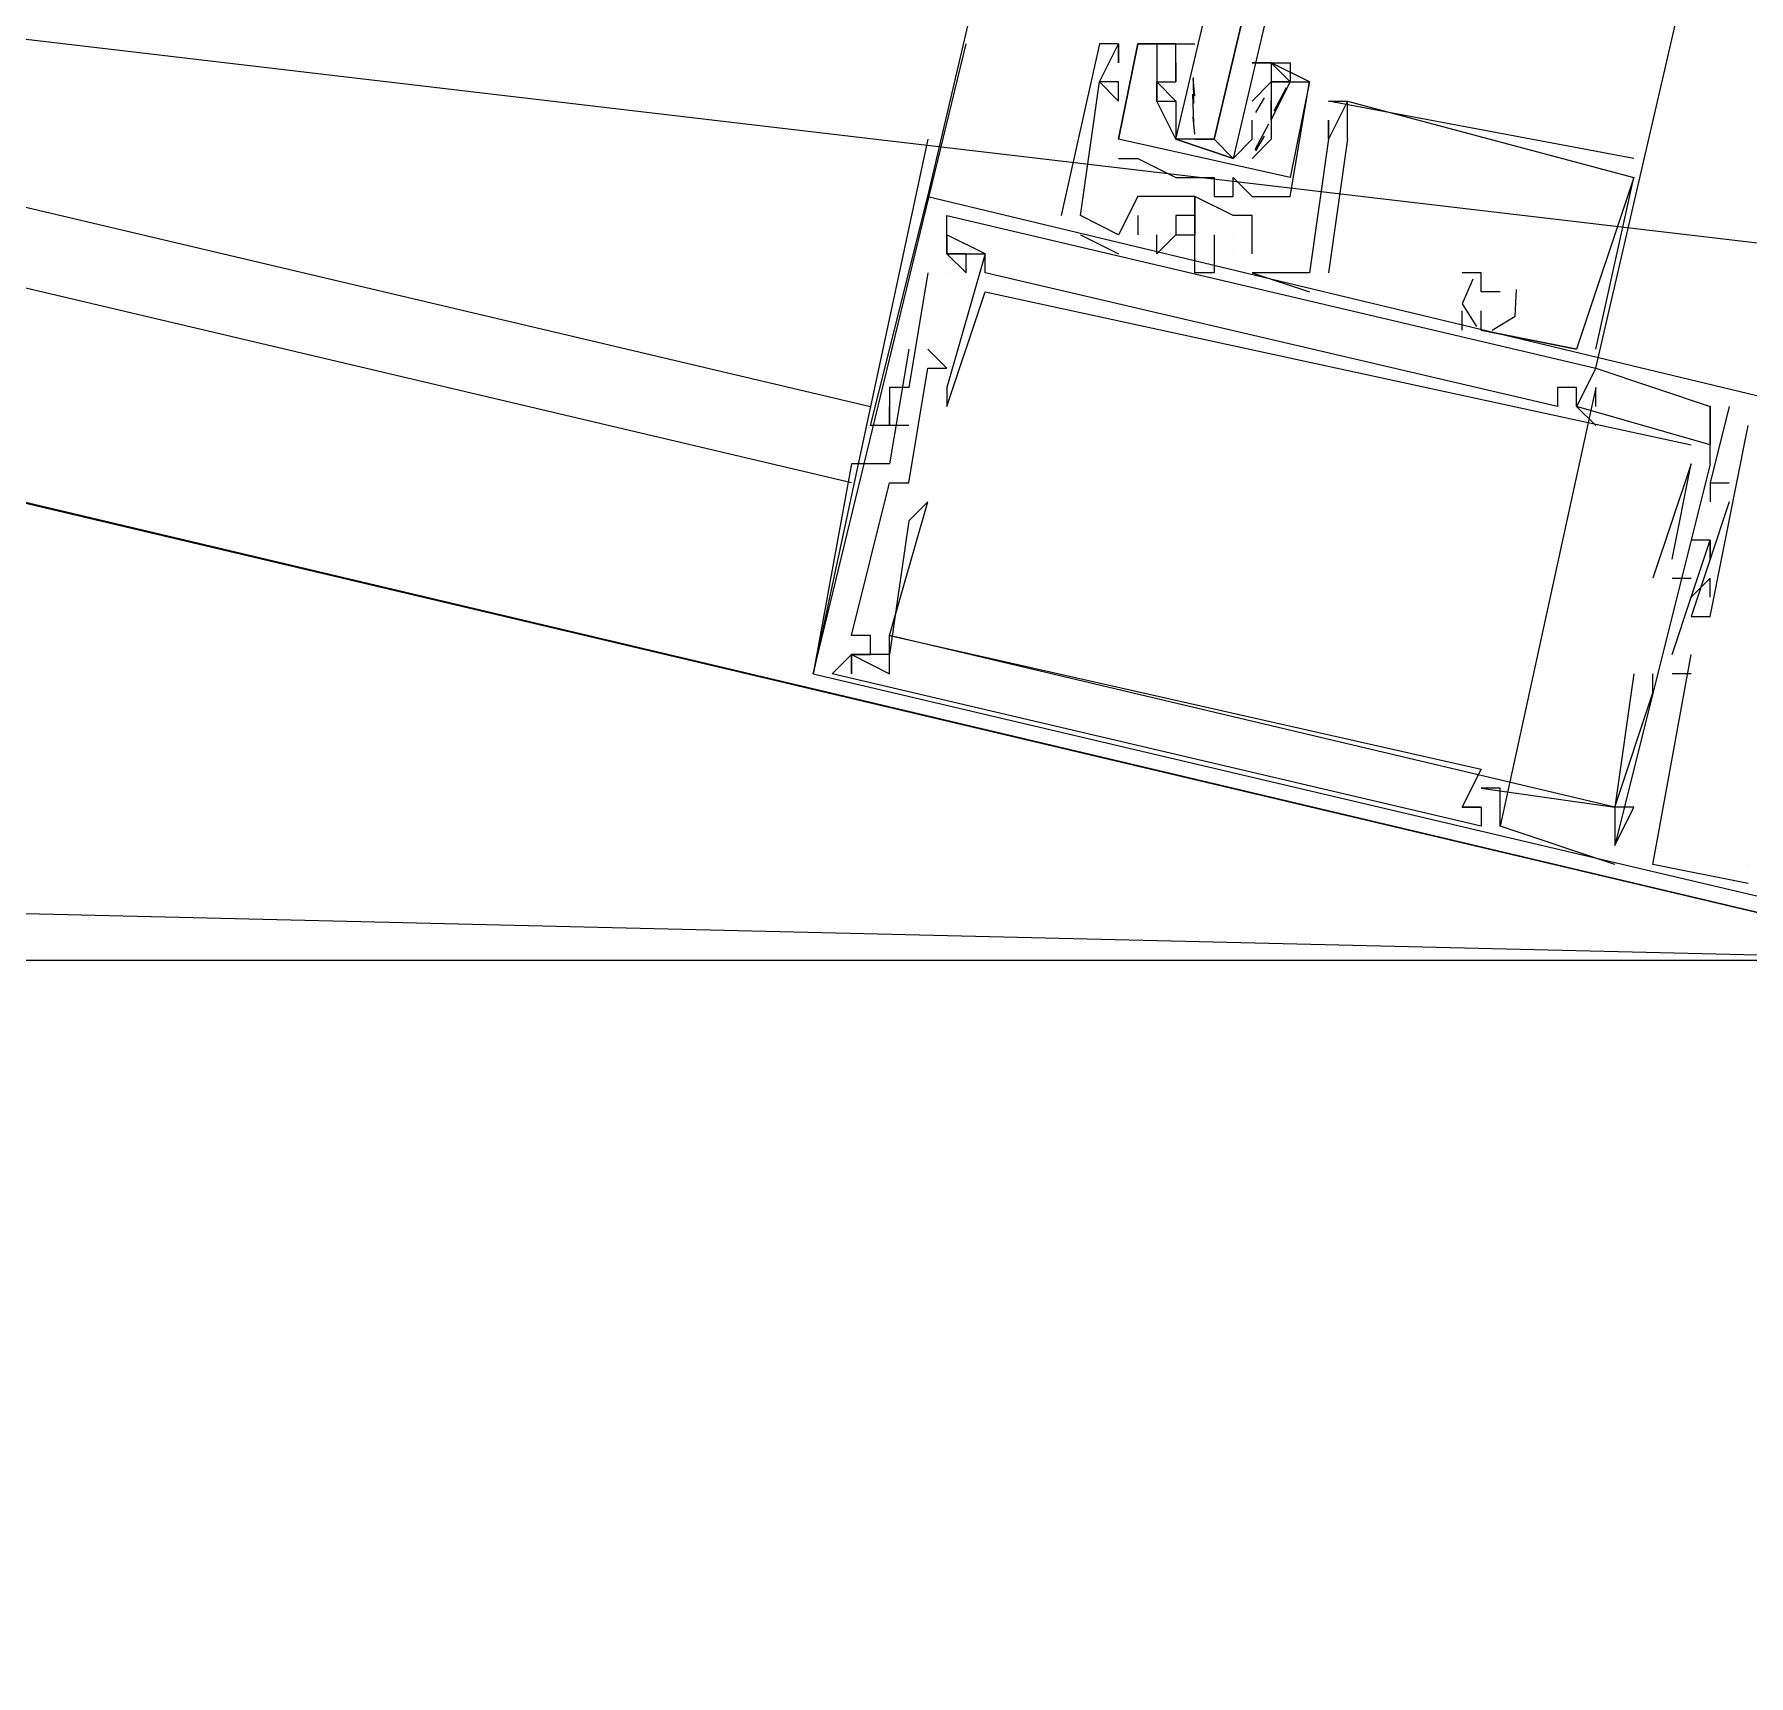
# Model space of a CAD drawing. Header units: feet. Extents: x -84 to 198, y -22 to 181.
# Drawn here: x 118.496 to 119.694, y 40.384 to 41.531 of the extents above; entities that cross this region are included whole.
import ezdxf

# ---------------------------------------------------------------- set-up
doc = ezdxf.new("R2010")
doc.units = ezdxf.units.FT
for name, color, linetype in [('A-AREA-UNIDAD', 30, 'CONTINUOUS'), ('A-LINEA', 7, 'CONTINUOUS'), ('A-MURO-CONCRETO', 8, 'CONTINUOUS')]:
    doc.layers.add(name, color=color, linetype=linetype)

msp = doc.modelspace()

# ---------------------------------------------------------------- linework, layer by layer
at = {"layer": 'A-AREA-UNIDAD'}
msp.add_lwpolyline([(106.912, 44.2844), (118.48, 41.5289), (119.84, 41.3689), (119.84, 40.3556), (119.36, 38.2044), (127.008, 36.4089), (127.008, 35.4489), (125.68, 33.44)], dxfattribs=at)
at = {"layer": 'A-LINEA'}
for p, q in [((119.12, 41.4178), (120.8533, 48.7911)), ((106.2933, 44.2844), (119.08, 41.2711)), ((119.0667, 41.2178), (106.2267, 44.2444)), ((119.04, 41.0844), (119.1467, 41.5244)), ((119.24, 41.5244), (119.24, 41.5244)), ((119.24, 41.5244), (119.24, 41.5244)), ((119.24, 41.5244), (119.24, 41.5244)), ((119.2533, 41.5244), (119.2533, 41.5244)), ((119.2533, 41.5244), (119.2533, 41.5244)), ((119.2533, 41.5244), (119.2533, 41.5244)), ((119.2533, 41.5244), (119.2533, 41.5244)), ((119.2533, 41.5244), (119.2533, 41.5244)), ((119.2533, 41.5244), (119.2533, 41.5244)), ((119.2667, 41.5244), (119.2667, 41.5244)), ((119.2667, 41.5244), (119.2667, 41.5244)), ((119.2667, 41.5244), (119.2667, 41.5244)), ((119.2667, 41.5244), (119.2667, 41.5244)), ((119.28, 41.5244), (119.28, 41.5244)), ((119.28, 41.5244), (119.28, 41.5244)), ((119.2933, 41.5244), (119.2933, 41.5244)), ((119.2933, 41.5244), (119.2933, 41.5244)), ((119.2533, 41.5111), (119.2533, 41.5111)), ((119.2533, 41.5111), (119.2533, 41.5111)), ((119.2533, 41.5111), (119.2533, 41.5111)), ((119.2933, 41.5111), (119.2933, 41.5111)), ((119.2933, 41.5111), (119.2933, 41.4978)), ((119.2933, 41.5111), (119.2933, 41.5111)), ((119.3067, 41.5111), (119.3067, 41.5111)), ((119.36, 41.5111), (119.36, 41.5111)), ((119.36, 41.5111), (119.36, 41.5111)), ((119.24, 41.4978), (119.24, 41.4978)), ((119.24, 41.4978), (119.24, 41.4978)), ((119.24, 41.4978), (119.24, 41.4978)), ((119.24, 41.4978), (119.24, 41.4978)), ((119.24, 41.4978), (119.24, 41.4978)), ((119.24, 41.4978), (119.24, 41.4978)), ((119.2533, 41.4978), (119.2533, 41.4978)), ((119.2533, 41.4978), (119.2533, 41.4978)), ((119.2533, 41.4978), (119.2533, 41.4978)), ((119.28, 41.4978), (119.28, 41.4978)), ((119.28, 41.4978), (119.28, 41.4978)), ((119.2933, 41.4978), (119.2933, 41.4978)), ((119.2933, 41.4978), (119.2933, 41.4978)), ((119.3065, 41.488), (119.3055, 41.4999)), ((119.3059, 41.4827), (119.3056, 41.501)), ((119.3067, 41.4978), (119.3067, 41.4978)), ((119.3467, 41.4844), (119.36, 41.4978)), ((119.36, 41.4978), (119.36, 41.4978)), ((119.36, 41.4978), (119.36, 41.4978)), ((119.36, 41.4978), (119.36, 41.4978)), ((119.3733, 41.4978), (119.3733, 41.4978)), ((119.3733, 41.4978), (119.3733, 41.4978)), ((119.3867, 41.4978), (119.3867, 41.4978)), ((119.3867, 41.4978), (119.3867, 41.4978)), ((119.3867, 41.4978), (119.3867, 41.4978)), ((119.3867, 41.4978), (119.3867, 41.4978)), ((119.2533, 41.4844), (119.2533, 41.4844)), ((119.2533, 41.4844), (119.2533, 41.4844)), ((119.2533, 41.4844), (119.2533, 41.4844)), ((119.28, 41.4844), (119.28, 41.4844)), ((119.28, 41.4844), (119.28, 41.4844)), ((119.3058, 41.4689), (119.3052, 41.4893)), ((119.3467, 41.4844), (119.3467, 41.4844)), ((119.3551, 41.4867), (119.3489, 41.4765)), ((119.36, 41.4844), (119.36, 41.4844)), ((119.36, 41.4844), (119.36, 41.4844)), ((119.36, 41.4844), (119.36, 41.4844)), ((119.36, 41.4844), (119.36, 41.4844)), ((119.3703, 41.4937), (119.3618, 41.4774)), ((119.4, 41.4844), (119.4, 41.4844)), ((119.4, 41.4844), (119.4, 41.4844)), ((119.4, 41.4844), (119.4, 41.4844)), ((119.4133, 41.4844), (119.4133, 41.4844)), ((119.4133, 41.4844), (119.4133, 41.4844)), ((119.4133, 41.4844), (119.4133, 41.4844)), ((119.4133, 41.4844), (119.4133, 41.4844)), ((119.4133, 41.4844), (119.4133, 41.4844)), ((119.4133, 41.4844), (119.4133, 41.4844)), ((119.3065, 41.4613), (119.3055, 41.4732)), ((119.2933, 41.4711), (119.2933, 41.4711)), ((119.358, 41.4683), (119.3484, 41.4503)), ((119.3551, 41.46), (119.3489, 41.4498)), ((119.36, 41.4711), (119.36, 41.4711)), ((119.36, 41.4711), (119.36, 41.4711)), ((119.36, 41.4711), (119.36, 41.4711)), ((119.36, 41.4711), (119.36, 41.4711)), ((119.36, 41.4711), (119.36, 41.4711)), ((119.36, 41.4711), (119.36, 41.4711)), ((119.4, 41.4711), (119.4, 41.4711)), ((119.4, 41.4711), (119.4, 41.4711)), ((119.4, 41.4711), (119.4, 41.4711)), ((119.12, 41.4578), (119.04, 41.0844)), ((119.2533, 41.4578), (119.2533, 41.4578)), ((119.2533, 41.4578), (119.2533, 41.4578)), ((119.2533, 41.4578), (119.2533, 41.4578)), ((119.2533, 41.4578), (119.2533, 41.4578)), ((119.3067, 41.4578), (119.32, 41.4578)), ((119.3467, 41.4578), (119.3467, 41.4578)), ((119.36, 41.4578), (119.36, 41.4578)), ((119.36, 41.4578), (119.36, 41.4578)), ((119.36, 41.4578), (119.36, 41.4578)), ((119.36, 41.4578), (119.36, 41.4578)), ((119.4133, 41.4578), (119.4, 41.3644)), ((119.4, 41.4578), (119.4, 41.4578)), ((119.4, 41.4578), (119.4, 41.4578)), ((119.4, 41.4578), (119.4, 41.4578)), ((119.4133, 41.4578), (119.4, 41.3644)), ((119.4, 41.4578), (119.4, 41.4578)), ((119.4, 41.4578), (119.4, 41.4578)), ((119.4, 41.4578), (119.4, 41.4578)), ((119.4133, 41.4578), (119.4, 41.3644)), ((119.4, 41.4578), (119.4, 41.4578)), ((119.4, 41.4578), (119.4, 41.4578)), ((119.4, 41.4578), (119.4, 41.4578)), ((119.4133, 41.4578), (119.4133, 41.4578)), ((119.4133, 41.4578), (119.4133, 41.4578)), ((119.4133, 41.4578), (119.4133, 41.4578)), ((119.2533, 41.4444), (119.2533, 41.4444)), ((119.2533, 41.4444), (119.2533, 41.4444)), ((119.2667, 41.4444), (119.2667, 41.4444)), ((119.2667, 41.4444), (119.2667, 41.4444)), ((119.6133, 41.4444), (119.6133, 41.4444)), ((119.6133, 41.4444), (119.6133, 41.4444)), ((119.6133, 41.4444), (119.6133, 41.4444)), ((119.2933, 41.4311), (119.2933, 41.4311)), ((119.2933, 41.4311), (119.2933, 41.4311)), ((119.32, 41.4311), (119.32, 41.4311)), ((119.32, 41.4311), (119.32, 41.4311)), ((119.3333, 41.4311), (119.3333, 41.4311)), ((119.3333, 41.4311), (119.3333, 41.4311)), ((119.5867, 41.3111), (119.6133, 41.4311)), ((119.5867, 41.3111), (119.6133, 41.4311)), ((119.5867, 41.3111), (119.6133, 41.4311)), ((119.6133, 41.4311), (119.6133, 41.4311)), ((119.6133, 41.4311), (119.6133, 41.4311)), ((119.6133, 41.4311), (119.6133, 41.4311)), ((119.6133, 41.4311), (119.6133, 41.4311)), ((119.6133, 41.4311), (119.6133, 41.4311)), ((119.6133, 41.4311), (119.6133, 41.4311)), ((119.12, 41.4178), (119.12, 41.4178)), ((119.12, 41.4178), (119.12, 41.4178)), ((119.12, 41.4178), (119.12, 41.4178)), ((119.2667, 41.4178), (119.2667, 41.4178)), ((119.2667, 41.4178), (119.2667, 41.4178)), ((119.2667, 41.4178), (119.2667, 41.4178)), ((119.28, 41.4178), (119.28, 41.4178)), ((119.28, 41.4178), (119.28, 41.4178)), ((119.28, 41.4178), (119.28, 41.4178)), ((119.3067, 41.4178), (119.3067, 41.4178)), ((119.3067, 41.4178), (119.3067, 41.4178)), ((119.3067, 41.4178), (119.3067, 41.4178)), ((119.3067, 41.4178), (119.3067, 41.4178)), ((119.3067, 41.4178), (119.3067, 41.4178)), ((119.3067, 41.4178), (119.3067, 41.4178)), ((119.32, 41.4178), (119.32, 41.4178)), ((119.32, 41.4178), (119.32, 41.4178)), ((119.3333, 41.4178), (119.3333, 41.4178)), ((119.3333, 41.4178), (119.3333, 41.4178)), ((119.3467, 41.4178), (119.3467, 41.4178)), ((119.3467, 41.4178), (119.3467, 41.4178)), ((119.3733, 41.4178), (119.3733, 41.4178)), ((119.3733, 41.4178), (119.3733, 41.4178)), ((119.2133, 41.4044), (119.2133, 41.4044)), ((119.2133, 41.4044), (119.2133, 41.4044)), ((119.2133, 41.4044), (119.2133, 41.4044)), ((119.2267, 41.4044), (119.2267, 41.4044)), ((119.2267, 41.4044), (119.2267, 41.4044)), ((119.2267, 41.4044), (119.2267, 41.4044)), ((119.2667, 41.4044), (119.2667, 41.3911)), ((119.2667, 41.4044), (119.2667, 41.4044)), ((119.2667, 41.4044), (119.2667, 41.3911)), ((119.2667, 41.4044), (119.2667, 41.4044)), ((119.2667, 41.4044), (119.2667, 41.3911)), ((119.2667, 41.4044), (119.2667, 41.4044)), ((119.3067, 41.4044), (119.3067, 41.4044)), ((119.3067, 41.4044), (119.3067, 41.4044)), ((119.3067, 41.4044), (119.3067, 41.4044)), ((119.3333, 41.4044), (119.3333, 41.4044)), ((119.3333, 41.4044), (119.3333, 41.4044)), ((119.3333, 41.4044), (119.3333, 41.4044)), ((119.3467, 41.4044), (119.3467, 41.4044)), ((119.3467, 41.4044), (119.3467, 41.4044)), ((119.3467, 41.4044), (119.3467, 41.4044)), ((119.1333, 41.3911), (119.1333, 41.3911)), ((119.1333, 41.3911), (119.1333, 41.3911)), ((119.1333, 41.3911), (119.1333, 41.3911)), ((119.2267, 41.3911), (119.2267, 41.3911)), ((119.2267, 41.3911), (119.2267, 41.3911)), ((119.2267, 41.3911), (119.2267, 41.3911)), ((119.2533, 41.3911), (119.2533, 41.3911)), ((119.2533, 41.3911), (119.2533, 41.3911)), ((119.2533, 41.3911), (119.2533, 41.3911)), ((119.2533, 41.3911), (119.2533, 41.3911)), ((119.2533, 41.3911), (119.2533, 41.3911)), ((119.2533, 41.3911), (119.2533, 41.3911)), ((119.2667, 41.3911), (119.2667, 41.3911)), ((119.2667, 41.3911), (119.2667, 41.3911)), ((119.2667, 41.3911), (119.2667, 41.3911)), ((119.28, 41.3911), (119.28, 41.3911)), ((119.28, 41.3911), (119.28, 41.3911)), ((119.28, 41.3911), (119.28, 41.3911)), ((119.2933, 41.3911), (119.2933, 41.3911)), ((119.2933, 41.3911), (119.2933, 41.3911)), ((119.2933, 41.3911), (119.2933, 41.3911)), ((119.3067, 41.3911), (119.3067, 41.3911)), ((119.3067, 41.3911), (119.3067, 41.3911)), ((119.3067, 41.3911), (119.3067, 41.3911)), ((119.32, 41.3911), (119.32, 41.3911)), ((119.32, 41.3911), (119.32, 41.3911)), ((119.32, 41.3911), (119.32, 41.3911)), ((119.3333, 41.3911), (119.3333, 41.3911)), ((119.3333, 41.3911), (119.3333, 41.3911)), ((119.3333, 41.3911), (119.3333, 41.3911)), ((119.1333, 41.3778), (119.1333, 41.3778)), ((119.1333, 41.3778), (119.1333, 41.3778)), ((119.1333, 41.3778), (119.1333, 41.3778)), ((119.1333, 41.3778), (119.1333, 41.3778)), ((119.1333, 41.3778), (119.1333, 41.3778)), ((119.1333, 41.3778), (119.1333, 41.3778)), ((119.1333, 41.3778), (119.1333, 41.3778)), ((119.1333, 41.3778), (119.1333, 41.3778)), ((119.1333, 41.3778), (119.1333, 41.3778)), ((119.1467, 41.3778), (119.1467, 41.3778)), ((119.1467, 41.3778), (119.1467, 41.3778)), ((119.1467, 41.3778), (119.1467, 41.3778)), ((119.16, 41.3778), (119.16, 41.3778)), ((119.16, 41.3778), (119.16, 41.3778)), ((119.16, 41.3778), (119.16, 41.3778)), ((119.16, 41.3778), (119.16, 41.3778)), ((119.16, 41.3778), (119.16, 41.3778)), ((119.16, 41.3778), (119.16, 41.3778)), ((119.2533, 41.3778), (119.2533, 41.3778)), ((119.2533, 41.3778), (119.2533, 41.3778)), ((119.2533, 41.3778), (119.2533, 41.3778)), ((119.28, 41.3778), (119.28, 41.3778)), ((119.28, 41.3778), (119.28, 41.3778)), ((119.28, 41.3778), (119.28, 41.3778)), ((119.3067, 41.3778), (119.3067, 41.3778)), ((119.3067, 41.3778), (119.3067, 41.3778)), ((119.3067, 41.3778), (119.3067, 41.3778)), ((119.3333, 41.3778), (119.3333, 41.3778)), ((119.3333, 41.3778), (119.3333, 41.3778)), ((119.3333, 41.3778), (119.3333, 41.3778)), ((119.3333, 41.3778), (119.3333, 41.3778)), ((119.3333, 41.3778), (119.3333, 41.3778)), ((119.3333, 41.3778), (119.3333, 41.3778)), ((119.3467, 41.3778), (119.3467, 41.3778)), ((119.3467, 41.3778), (119.3467, 41.3778)), ((119.3467, 41.3778), (119.3467, 41.3778)), ((119.12, 41.3644), (119.12, 41.3644)), ((119.12, 41.3644), (119.12, 41.3644)), ((119.12, 41.3644), (119.12, 41.3644)), ((119.1333, 41.3644), (119.1333, 41.3644)), ((119.1333, 41.3644), (119.1333, 41.3644)), ((119.1333, 41.3644), (119.1333, 41.3644)), ((119.1467, 41.3644), (119.1467, 41.3644)), ((119.1467, 41.3644), (119.1467, 41.3644)), ((119.1467, 41.3644), (119.1467, 41.3644)), ((119.16, 41.3644), (119.16, 41.3644)), ((119.16, 41.3644), (119.16, 41.3644)), ((119.16, 41.3644), (119.16, 41.3644)), ((119.3067, 41.3644), (119.3067, 41.3644)), ((119.3067, 41.3644), (119.3067, 41.3644)), ((119.3067, 41.3644), (119.3067, 41.3644)), ((119.32, 41.3644), (119.32, 41.3644)), ((119.32, 41.3644), (119.32, 41.3644)), ((119.32, 41.3644), (119.32, 41.3644)), ((119.3467, 41.3644), (119.3467, 41.3644)), ((119.3467, 41.3644), (119.3467, 41.3644)), ((119.3467, 41.3644), (119.3467, 41.3644)), ((119.3467, 41.3644), (119.3467, 41.3644)), ((119.3467, 41.3644), (119.3467, 41.3644)), ((119.3467, 41.3644), (119.3467, 41.3644)), ((119.3867, 41.3644), (119.3867, 41.3644)), ((119.3867, 41.3644), (119.3867, 41.3644)), ((119.3867, 41.3644), (119.3867, 41.3644)), ((119.3867, 41.3644), (119.3867, 41.3644)), ((119.3867, 41.3644), (119.3867, 41.3644)), ((119.3867, 41.3644), (119.3867, 41.3644)), ((119.4, 41.3644), (119.4, 41.3644)), ((119.4, 41.3644), (119.4, 41.3644)), ((119.4, 41.3644), (119.4, 41.3644)), ((119.4933, 41.3644), (119.4933, 41.3644)), ((119.4933, 41.3644), (119.4933, 41.3644)), ((119.4933, 41.3644), (119.4933, 41.3644)), ((119.5067, 41.3644), (119.5067, 41.3644)), ((119.5067, 41.3644), (119.5067, 41.3644)), ((119.5067, 41.3644), (119.5067, 41.3644)), ((119.16, 41.3511), (119.16, 41.3511)), ((119.16, 41.3511), (119.16, 41.3511)), ((119.16, 41.3511), (119.16, 41.3511)), ((119.3867, 41.3511), (119.3867, 41.3511)), ((119.3867, 41.3511), (119.3867, 41.3511)), ((119.3867, 41.3511), (119.3867, 41.3511)), ((119.5067, 41.3511), (119.5067, 41.3511)), ((119.5067, 41.3511), (119.5067, 41.3511)), ((119.5067, 41.3511), (119.5067, 41.3511)), ((119.52, 41.3511), (119.52, 41.3511)), ((119.52, 41.3511), (119.52, 41.3511)), ((119.52, 41.3511), (119.52, 41.3511)), ((119.4933, 41.3244), (119.4933, 41.3378)), ((119.4933, 41.3378), (119.4933, 41.3378)), ((119.4933, 41.3244), (119.4933, 41.3378)), ((119.4933, 41.3378), (119.4933, 41.3378)), ((119.4933, 41.3244), (119.4933, 41.3378)), ((119.4933, 41.3378), (119.4933, 41.3378)), ((119.5067, 41.3378), (119.5067, 41.3378)), ((119.5067, 41.3378), (119.5067, 41.3378)), ((119.5067, 41.3378), (119.5067, 41.3378)), ((119.4933, 41.3244), (119.4933, 41.3244)), ((119.4933, 41.3244), (119.4933, 41.3244)), ((119.4933, 41.3244), (119.4933, 41.3244)), ((119.5067, 41.3244), (119.5733, 41.3111)), ((119.5067, 41.3244), (119.5067, 41.3244)), ((119.5067, 41.3244), (119.5067, 41.3244)), ((119.5067, 41.3244), (119.5733, 41.3111)), ((119.5067, 41.3244), (119.5067, 41.3244)), ((119.5067, 41.3244), (119.5067, 41.3244)), ((119.5067, 41.3244), (119.5733, 41.3111)), ((119.5067, 41.3244), (119.5067, 41.3244)), ((119.5067, 41.3244), (119.5067, 41.3244)), ((119.1067, 41.3111), (119.1067, 41.3111)), ((119.1067, 41.3111), (119.1067, 41.3111)), ((119.1067, 41.3111), (119.1067, 41.3111)), ((119.12, 41.3111), (119.12, 41.3111)), ((119.12, 41.3111), (119.12, 41.3111)), ((119.12, 41.3111), (119.12, 41.3111)), ((119.5733, 41.3111), (119.5733, 41.3111)), ((119.5733, 41.3111), (119.5733, 41.3111)), ((119.5733, 41.3111), (119.5733, 41.3111)), ((119.5733, 41.3111), (119.5733, 41.3111)), ((119.5733, 41.3111), (119.5733, 41.3111)), ((119.5733, 41.3111), (119.5733, 41.3111)), ((119.5867, 41.3111), (119.5867, 41.3111)), ((119.5867, 41.3111), (119.5867, 41.3111)), ((119.5867, 41.3111), (119.5867, 41.3111)), ((119.12, 41.2978), (119.12, 41.2978)), ((119.12, 41.2978), (119.12, 41.2978)), ((119.12, 41.2978), (119.12, 41.2978)), ((119.1333, 41.2978), (119.1333, 41.2978)), ((119.1333, 41.2978), (119.1333, 41.2978)), ((119.1333, 41.2978), (119.1333, 41.2978)), ((119.5867, 41.2978), (119.6667, 41.2711)), ((119.5867, 41.2978), (119.5867, 41.2978)), ((119.5867, 41.2978), (119.5867, 41.2978)), ((119.5867, 41.2978), (119.6667, 41.2711)), ((119.5867, 41.2978), (119.5867, 41.2978)), ((119.5867, 41.2978), (119.5867, 41.2978)), ((119.5867, 41.2978), (119.6667, 41.2711)), ((119.5867, 41.2978), (119.5867, 41.2978)), ((119.5867, 41.2978), (119.5867, 41.2978)), ((119.0933, 41.2844), (119.0933, 41.2844)), ((119.0933, 41.2844), (119.0933, 41.2844)), ((119.0933, 41.2844), (119.0933, 41.2844)), ((119.1067, 41.2844), (119.1067, 41.2844)), ((119.1067, 41.2844), (119.1067, 41.2844)), ((119.1067, 41.2844), (119.1067, 41.2844)), ((119.1333, 41.2844), (119.1333, 41.2844)), ((119.1333, 41.2844), (119.1333, 41.2844)), ((119.1333, 41.2844), (119.1333, 41.2844)), ((119.5867, 41.2844), (119.52, 40.9778)), ((119.5867, 41.2844), (119.52, 40.9778)), ((119.5867, 41.2844), (119.52, 40.9778)), ((119.56, 41.2844), (119.56, 41.2844)), ((119.56, 41.2844), (119.56, 41.2844)), ((119.56, 41.2844), (119.56, 41.2844)), ((119.5733, 41.2844), (119.5733, 41.2844)), ((119.5733, 41.2844), (119.5733, 41.2844)), ((119.5733, 41.2844), (119.5733, 41.2844)), ((119.5733, 41.2844), (119.5733, 41.2844)), ((119.5733, 41.2844), (119.5733, 41.2844)), ((119.5733, 41.2844), (119.5733, 41.2844)), ((119.5867, 41.2711), (119.5867, 41.2844)), ((119.5867, 41.2844), (119.5867, 41.2844)), ((119.5867, 41.2711), (119.5867, 41.2844)), ((119.5867, 41.2844), (119.5867, 41.2844)), ((119.5867, 41.2711), (119.5867, 41.2844)), ((119.5867, 41.2844), (119.5867, 41.2844)), ((119.0933, 41.2711), (119.0933, 41.2711)), ((119.0933, 41.2711), (119.0933, 41.2711)), ((119.0933, 41.2711), (119.0933, 41.2711)), ((119.1333, 41.2711), (119.1333, 41.2711)), ((119.1333, 41.2711), (119.1333, 41.2711)), ((119.1333, 41.2711), (119.1333, 41.2711)), ((119.56, 41.2711), (119.56, 41.2711)), ((119.56, 41.2711), (119.56, 41.2711)), ((119.56, 41.2711), (119.56, 41.2711)), ((119.5733, 41.2711), (119.5733, 41.2711)), ((119.5733, 41.2711), (119.5733, 41.2711)), ((119.5733, 41.2711), (119.5733, 41.2711)), ((119.5733, 41.2711), (119.5733, 41.2711)), ((119.5733, 41.2711), (119.5733, 41.2711)), ((119.5733, 41.2711), (119.5733, 41.2711)), ((119.5733, 41.2711), (119.5733, 41.2711)), ((119.5733, 41.2711), (119.5733, 41.2711)), ((119.5733, 41.2711), (119.5733, 41.2711)), ((119.5867, 41.2711), (119.5867, 41.2711)), ((119.5867, 41.2711), (119.5867, 41.2711)), ((119.5867, 41.2711), (119.5867, 41.2711)), ((119.6667, 41.2711), (119.6667, 41.2711)), ((119.6667, 41.2311), (119.6667, 41.2711)), ((119.6667, 41.2711), (119.6667, 41.2711)), ((119.6667, 41.2711), (119.6667, 41.2711)), ((119.6667, 41.2711), (119.6667, 41.2711)), ((119.6667, 41.2311), (119.6667, 41.2711)), ((119.6667, 41.2711), (119.6667, 41.2711)), ((119.6667, 41.2711), (119.6667, 41.2711)), ((119.6667, 41.2711), (119.6667, 41.2711)), ((119.6667, 41.2311), (119.6667, 41.2711)), ((119.6667, 41.2711), (119.6667, 41.2711)), ((119.6667, 41.2711), (119.6667, 41.2711)), ((119.68, 41.2711), (119.68, 41.2711)), ((119.68, 41.2711), (119.68, 41.2711)), ((119.68, 41.2711), (119.68, 41.2711)), ((119.08, 41.2578), (119.08, 41.2578)), ((119.08, 41.2578), (119.08, 41.2578)), ((119.08, 41.2578), (119.08, 41.2578)), ((119.0933, 41.2578), (119.0933, 41.2578)), ((119.0933, 41.2578), (119.0933, 41.2578)), ((119.0933, 41.2578), (119.0933, 41.2578)), ((119.0933, 41.2578), (119.0933, 41.2578)), ((119.0933, 41.2578), (119.0933, 41.2578)), ((119.0933, 41.2578), (119.0933, 41.2578)), ((119.1067, 41.2578), (119.1067, 41.2578)), ((119.1067, 41.2578), (119.1067, 41.2578)), ((119.1067, 41.2578), (119.1067, 41.2578)), ((119.5867, 41.2578), (119.5867, 41.2578)), ((119.5867, 41.2578), (119.5867, 41.2578)), ((119.5867, 41.2578), (119.5867, 41.2578)), ((119.6933, 41.2578), (119.6933, 41.2578)), ((119.6933, 41.2578), (119.6933, 41.2578)), ((119.6933, 41.2578), (119.6933, 41.2578)), ((119.6533, 41.2444), (119.6533, 41.2444)), ((119.6533, 41.2444), (119.6533, 41.2444)), ((119.6533, 41.2444), (119.6533, 41.2444)), ((119.6667, 41.2444), (119.6667, 41.2444)), ((119.6667, 41.2444), (119.6667, 41.2444)), ((119.6667, 41.2444), (119.6667, 41.2444)), ((119.0667, 41.2311), (119.0667, 41.2311)), ((119.0667, 41.2311), (119.0667, 41.2311)), ((119.0667, 41.2311), (119.0667, 41.2311)), ((119.0933, 41.2311), (119.0933, 41.2311)), ((119.0933, 41.2311), (119.0933, 41.2311)), ((119.0933, 41.2311), (119.0933, 41.2311)), ((119.6667, 41.2311), (119.6, 40.9644)), ((119.6667, 41.2311), (119.6, 40.9644)), ((119.6667, 41.2311), (119.6, 40.9644)), ((119.6533, 41.2311), (119.6267, 41.1511)), ((119.6533, 41.2311), (119.6267, 41.1511)), ((119.6533, 41.2311), (119.6267, 41.1511)), ((119.64, 41.1644), (119.6533, 41.2311)), ((119.64, 41.1644), (119.6533, 41.2311)), ((119.64, 41.1644), (119.6533, 41.2311)), ((119.6533, 41.2311), (119.6533, 41.2311)), ((119.6533, 41.2311), (119.6533, 41.2311)), ((119.6533, 41.2311), (119.6533, 41.2311)), ((119.6533, 41.2311), (119.6533, 41.2311)), ((119.6533, 41.2311), (119.6533, 41.2311)), ((119.6533, 41.2311), (119.6533, 41.2311)), ((119.6667, 41.2311), (119.6667, 41.2311)), ((119.6667, 41.2311), (119.6667, 41.2311)), ((119.6667, 41.2311), (119.6667, 41.2311)), ((119.0933, 41.2178), (119.0933, 41.2178)), ((119.0933, 41.2178), (119.0933, 41.2178)), ((119.0933, 41.2178), (119.0933, 41.2178)), ((119.1067, 41.2178), (119.1067, 41.2178)), ((119.1067, 41.2178), (119.1067, 41.2178)), ((119.1067, 41.2178), (119.1067, 41.2178)), ((119.6667, 41.2178), (119.68, 41.2178)), ((119.6667, 41.2178), (119.6667, 41.2178)), ((119.6667, 41.2178), (119.6667, 41.2178)), ((119.6667, 41.2178), (119.68, 41.2178)), ((119.6667, 41.2178), (119.6667, 41.2178)), ((119.6667, 41.2178), (119.6667, 41.2178)), ((119.6667, 41.2178), (119.68, 41.2178)), ((119.6667, 41.2178), (119.6667, 41.2178)), ((119.6667, 41.2178), (119.6667, 41.2178)), ((119.68, 41.2178), (119.68, 41.2178)), ((119.68, 41.2178), (119.68, 41.2178)), ((119.68, 41.2178), (119.68, 41.2178)), ((119.12, 41.2044), (119.12, 41.2044)), ((119.12, 41.2044), (119.12, 41.2044)), ((119.12, 41.2044), (119.12, 41.2044)), ((119.6667, 41.2044), (119.6667, 41.2044)), ((119.6667, 41.2044), (119.6667, 41.2044)), ((119.6667, 41.2044), (119.6667, 41.2044)), ((119.68, 41.2044), (119.68, 41.2044)), ((119.68, 41.2044), (119.68, 41.2044)), ((119.68, 41.2044), (119.68, 41.2044)), ((119.1067, 41.1911), (119.1067, 41.1911)), ((119.1067, 41.1911), (119.1067, 41.1911)), ((119.1067, 41.1911), (119.1067, 41.1911)), ((119.6533, 41.1778), (119.6533, 41.1778)), ((119.6533, 41.1778), (119.6533, 41.1778)), ((119.6533, 41.1778), (119.6533, 41.1778)), ((119.6667, 41.1778), (119.6667, 41.1778)), ((119.6667, 41.1778), (119.6667, 41.1778)), ((119.6667, 41.1778), (119.6667, 41.1778)), ((119.6667, 41.1778), (119.6667, 41.1778)), ((119.6667, 41.1778), (119.6667, 41.1778)), ((119.6667, 41.1778), (119.6667, 41.1778)), ((119.64, 41.1644), (119.64, 41.1644)), ((119.64, 41.1644), (119.64, 41.1644)), ((119.64, 41.1644), (119.64, 41.1644)), ((119.6667, 41.1644), (119.6667, 41.1644)), ((119.6667, 41.1644), (119.6667, 41.1644)), ((119.6667, 41.1644), (119.6667, 41.1644)), ((119.6267, 41.1511), (119.6267, 41.1511)), ((119.6267, 41.1511), (119.6267, 41.1511)), ((119.6267, 41.1511), (119.6267, 41.1511)), ((119.64, 41.1511), (119.64, 41.1511)), ((119.64, 41.1511), (119.64, 41.1511)), ((119.64, 41.1511), (119.64, 41.1511)), ((119.6533, 41.1511), (119.6533, 41.1511)), ((119.6533, 41.1511), (119.6533, 41.1511)), ((119.6533, 41.1511), (119.6533, 41.1511)), ((119.6533, 41.1511), (119.6533, 41.1511)), ((119.6533, 41.1511), (119.6533, 41.1511)), ((119.6533, 41.1511), (119.6533, 41.1511)), ((119.6667, 41.1378), (119.6667, 41.1511)), ((119.6667, 41.1511), (119.6667, 41.1511)), ((119.6667, 41.1378), (119.6667, 41.1511)), ((119.6667, 41.1511), (119.6667, 41.1511)), ((119.6667, 41.1378), (119.6667, 41.1511)), ((119.6667, 41.1511), (119.6667, 41.1511)), ((119.64, 41.0978), (119.6533, 41.1378)), ((119.64, 41.0978), (119.6533, 41.1378)), ((119.64, 41.0978), (119.6533, 41.1378)), ((119.6533, 41.1378), (119.6533, 41.1378)), ((119.6533, 41.1378), (119.6533, 41.1378)), ((119.6533, 41.1378), (119.6533, 41.1378)), ((119.6533, 41.1378), (119.6533, 41.1378)), ((119.6533, 41.1378), (119.6533, 41.1378)), ((119.6533, 41.1378), (119.6533, 41.1378)), ((119.6667, 41.1378), (119.6667, 41.1378)), ((119.6667, 41.1378), (119.6667, 41.1378)), ((119.6667, 41.1378), (119.6667, 41.1378)), ((119.6533, 41.1244), (119.6533, 41.1244)), ((119.6533, 41.1244), (119.6533, 41.1244)), ((119.6533, 41.1244), (119.6533, 41.1244)), ((119.6667, 41.1244), (119.6667, 41.1244)), ((119.6667, 41.1244), (119.6667, 41.1244)), ((119.6667, 41.1244), (119.6667, 41.1244)), ((119.0667, 41.1111), (119.0667, 41.1111)), ((119.0667, 41.1111), (119.0667, 41.1111)), ((119.0667, 41.1111), (119.0667, 41.1111)), ((119.08, 41.1111), (119.08, 41.1111)), ((119.08, 41.1111), (119.08, 41.1111)), ((119.08, 41.1111), (119.08, 41.1111)), ((119.0933, 41.1111), (119.0933, 41.1111)), ((119.0933, 41.1111), (119.0933, 41.1111)), ((119.0933, 41.1111), (119.0933, 41.1111)), ((119.0933, 41.1111), (119.0933, 41.1111)), ((119.0933, 41.1111), (119.0933, 41.1111)), ((119.0933, 41.1111), (119.0933, 41.1111)), ((119.0667, 41.0978), (119.0667, 41.0978)), ((119.0667, 41.0978), (119.0667, 41.0978)), ((119.0667, 41.0978), (119.0667, 41.0978)), ((119.0667, 41.0978), (119.0667, 41.0978)), ((119.0667, 41.0978), (119.0667, 41.0978)), ((119.0667, 41.0978), (119.0667, 41.0978)), ((119.0667, 41.0978), (119.0667, 41.0978)), ((119.0667, 41.0978), (119.0667, 41.0978)), ((119.0667, 41.0978), (119.0667, 41.0978)), ((119.08, 41.0978), (119.08, 41.0978)), ((119.08, 41.0978), (119.08, 41.0978)), ((119.08, 41.0978), (119.08, 41.0978)), ((119.0933, 41.0978), (119.0933, 41.0978)), ((119.0933, 41.0978), (119.0933, 41.0978)), ((119.0933, 41.0978), (119.0933, 41.0978)), ((119.64, 41.0978), (119.64, 41.0978)), ((119.64, 41.0978), (119.64, 41.0978)), ((119.64, 41.0978), (119.64, 41.0978)), ((119.6533, 41.0978), (119.6533, 41.0978)), ((119.6533, 41.0978), (119.6533, 41.0978)), ((119.6533, 41.0978), (119.6533, 41.0978)), ((119.04, 41.0844), (119.04, 41.0844)), ((119.04, 41.0844), (119.04, 41.0844)), ((119.04, 41.0844), (119.04, 41.0844)), ((119.0533, 41.0844), (119.0533, 41.0844)), ((119.0533, 41.0844), (119.0533, 41.0844)), ((119.0533, 41.0844), (119.0533, 41.0844)), ((119.0667, 41.0844), (119.0667, 41.0844)), ((119.0667, 41.0844), (119.0667, 41.0844)), ((119.0667, 41.0844), (119.0667, 41.0844)), ((119.0933, 41.0844), (119.0933, 41.0844)), ((119.0933, 41.0844), (119.0933, 41.0844)), ((119.0933, 41.0844), (119.0933, 41.0844)), ((119.6133, 41.0844), (119.6133, 41.0844)), ((119.6133, 41.0844), (119.6133, 41.0844)), ((119.6133, 41.0844), (119.6133, 41.0844)), ((119.6267, 41.0844), (119.6267, 41.0844)), ((119.6267, 41.0844), (119.6267, 41.0844)), ((119.6267, 41.0844), (119.6267, 41.0844)), ((119.6533, 41.0844), (119.64, 41.0844)), ((119.64, 41.0844), (119.64, 41.0844)), ((119.6533, 41.0844), (119.64, 41.0844)), ((119.64, 41.0844), (119.64, 41.0844)), ((119.6533, 41.0844), (119.64, 41.0844)), ((119.64, 41.0844), (119.64, 41.0844)), ((119.6533, 41.0844), (119.6533, 41.0844)), ((119.6533, 41.0844), (119.6533, 41.0844)), ((119.6533, 41.0844), (119.6533, 41.0844)), ((119.6267, 41.0711), (119.6267, 41.0711)), ((119.6267, 41.0711), (119.6267, 41.0711)), ((119.6267, 41.0711), (119.6267, 41.0711)), ((119.4933, 41.0178), (119.4933, 41.0178)), ((119.4933, 41.0178), (119.4933, 41.0178)), ((119.4933, 41.0178), (119.4933, 41.0178)), ((119.5067, 41.0178), (119.5067, 41.0178)), ((119.5067, 41.0178), (119.5067, 41.0178)), ((119.5067, 41.0178), (119.5067, 41.0178)), ((119.5067, 41.0044), (119.6, 40.9911)), ((119.5067, 41.0044), (119.5067, 41.0044)), ((119.5067, 41.0044), (119.5067, 41.0044)), ((119.5067, 41.0044), (119.6, 40.9911)), ((119.5067, 41.0044), (119.5067, 41.0044)), ((119.5067, 41.0044), (119.5067, 41.0044)), ((119.5067, 41.0044), (119.6, 40.9911)), ((119.5067, 41.0044), (119.5067, 41.0044)), ((119.5067, 41.0044), (119.5067, 41.0044)), ((119.52, 41.0044), (119.52, 41.0044)), ((119.52, 41.0044), (119.52, 41.0044)), ((119.52, 41.0044), (119.52, 41.0044)), ((119.4933, 40.9911), (119.4933, 40.9911)), ((119.4933, 40.9911), (119.4933, 40.9911)), ((119.4933, 40.9911), (119.4933, 40.9911)), ((119.5067, 40.9911), (119.5067, 40.9911)), ((119.5067, 40.9911), (119.5067, 40.9911)), ((119.5067, 40.9911), (119.5067, 40.9911)), ((119.5067, 40.9911), (119.5067, 40.9911)), ((119.5067, 40.9911), (119.5067, 40.9911)), ((119.5067, 40.9911), (119.5067, 40.9911)), ((119.6, 40.9911), (119.6, 40.9911)), ((119.6, 40.9911), (119.6, 40.9911)), ((119.6, 40.9911), (119.6, 40.9911)), ((119.6, 40.9911), (119.6, 40.9911)), ((119.6, 40.9911), (119.6, 40.9911)), ((119.6, 40.9911), (119.6, 40.9911)), ((119.6, 40.9911), (119.6, 40.9911)), ((119.6, 40.9911), (119.6, 40.9911)), ((119.6, 40.9911), (119.6, 40.9911)), ((119.6133, 40.9911), (119.6133, 40.9911)), ((119.6133, 40.9911), (119.6133, 40.9911)), ((119.6133, 40.9911), (119.6133, 40.9911)), ((119.5067, 40.9778), (119.5067, 40.9778)), ((119.5067, 40.9778), (119.5067, 40.9778)), ((119.5067, 40.9778), (119.5067, 40.9778)), ((119.52, 40.9778), (119.52, 40.9778)), ((119.52, 40.9778), (119.52, 40.9778)), ((119.52, 40.9778), (119.52, 40.9778)), ((119.6, 40.9644), (119.6, 40.9644)), ((119.6, 40.9644), (119.6, 40.9644)), ((119.6, 40.9644), (119.6, 40.9644)), ((119.6, 40.9644), (119.6, 40.9644)), ((119.6, 40.9644), (119.6, 40.9644)), ((119.6, 40.9644), (119.6, 40.9644)), ((119.6, 40.9511), (119.6, 40.9511)), ((119.6, 40.9511), (119.6, 40.9511)), ((119.6, 40.9511), (119.6, 40.9511)), ((119.6267, 40.9511), (119.6267, 40.9511)), ((119.6267, 40.9511), (119.6267, 40.9511)), ((119.6267, 40.9511), (119.6267, 40.9511)), ((119.6933, 40.9511), (119.6933, 40.9511)), ((119.6933, 40.9511), (119.6933, 40.9511)), ((119.6933, 40.9511), (119.6933, 40.9511)), ((119.6933, 40.9378), (119.6933, 40.9378)), ((119.6933, 40.9378), (119.6933, 40.9378)), ((119.6933, 40.9378), (119.6933, 40.9378))]:
    msp.add_line(p, q, dxfattribs=at)
for points in [[(119.5867, 41.2978), (120, 43.0844), (120.4267, 44.8844)], [(106.04, 44.1511), (105.3467, 41.2311), (119.16, 37.9644), (119.84, 40.8844), (106.04, 44.1511)], [(119.7333, 43.1511), (119.3333, 41.4444), (119.32, 41.4578), (119.72, 43.1511), (119.32, 41.4578), (119.3067, 41.4578), (119.2933, 41.4578), (119.6933, 43.1511)], [(119.3467, 41.3778), (119.3467, 41.4044), (119.3333, 41.4044), (119.3067, 41.4178), (119.3067, 41.4044), (119.3067, 41.4178), (119.28, 41.4178), (119.2667, 41.4178), (119.2533, 41.3911), (119.2267, 41.4044), (119.24, 41.4978), (119.2533, 41.4844), (119.2533, 41.4978), (119.24, 41.4978), (119.2533, 41.5244), (119.2533, 41.5111), (119.2533, 41.5244), (119.24, 41.5244), (119.2133, 41.4044)], [(119.3467, 41.3778), (119.3467, 41.4044), (119.3333, 41.4044), (119.3067, 41.4178), (119.3067, 41.4044), (119.3067, 41.4178), (119.28, 41.4178), (119.2667, 41.4178), (119.2533, 41.3911), (119.2267, 41.4044), (119.24, 41.4978), (119.2533, 41.4844), (119.2533, 41.4978), (119.24, 41.4978), (119.2533, 41.5244), (119.2533, 41.5111), (119.2533, 41.5244), (119.24, 41.5244), (119.2133, 41.4044)], [(119.3467, 41.3778), (119.3467, 41.4044), (119.3333, 41.4044), (119.3067, 41.4178), (119.3067, 41.4044), (119.3067, 41.4178), (119.28, 41.4178), (119.2667, 41.4178), (119.2533, 41.3911), (119.2267, 41.4044), (119.24, 41.4978), (119.2533, 41.4844), (119.2533, 41.4978), (119.24, 41.4978), (119.2533, 41.5244), (119.2533, 41.5111), (119.2533, 41.5244), (119.24, 41.5244), (119.2133, 41.4044)], [(119.3733, 41.4311), (119.2533, 41.4578), (119.2667, 41.5244), (119.28, 41.5244), (119.28, 41.4844), (119.28, 41.4978), (119.2933, 41.4978)], [(119.2933, 41.5244), (119.2667, 41.5244), (119.2533, 41.4578)], [(119.3733, 41.4311), (119.2533, 41.4578), (119.2667, 41.5244), (119.28, 41.5244), (119.28, 41.4844), (119.28, 41.4978), (119.2933, 41.4978)], [(119.2933, 41.5244), (119.2667, 41.5244), (119.2533, 41.4578)], [(119.3333, 41.4444), (119.2933, 41.4578), (119.28, 41.4844), (119.2933, 41.4844), (119.28, 41.4978), (119.2933, 41.4978), (119.2933, 41.5111), (119.2933, 41.5244), (119.28, 41.5244), (119.3067, 41.5244)], [(119.2533, 41.4444), (119.2667, 41.4444), (119.2933, 41.4311), (119.32, 41.4311), (119.32, 41.4178), (119.3333, 41.4178), (119.3333, 41.4311), (119.3467, 41.4178), (119.3733, 41.4178), (119.3867, 41.4978), (119.36, 41.5111), (119.36, 41.4978), (119.36, 41.4978)], [(119.2533, 41.4444), (119.2667, 41.4444), (119.2933, 41.4311), (119.32, 41.4311), (119.32, 41.4178), (119.3333, 41.4178), (119.3333, 41.4311), (119.3467, 41.4178), (119.3733, 41.4178), (119.3867, 41.4978), (119.36, 41.5111), (119.36, 41.4978), (119.36, 41.4978)], [(119.36, 41.5111), (119.3467, 41.5111), (119.36, 41.5111), (119.3733, 41.5111), (119.3733, 41.4978), (119.36, 41.5111), (119.36, 41.4978), (119.3733, 41.4978), (119.36, 41.4978), (119.36, 41.4711), (119.36, 41.4578), (119.3467, 41.4444)], [(119.36, 41.4711), (119.3733, 41.4978), (119.3867, 41.4978), (119.3733, 41.4311)], [(119.36, 41.4711), (119.3733, 41.4978), (119.3867, 41.4978), (119.3733, 41.4311)], [(119.2933, 41.4844), (119.2933, 41.4711), (119.2933, 41.4578), (119.3333, 41.4444), (119.3467, 41.4578), (119.3467, 41.4711)], [(119.6133, 41.4444), (119.4, 41.4844), (119.4133, 41.4844), (119.4, 41.4578), (119.4, 41.4711), (119.4, 41.4578), (119.3867, 41.3644), (119.3467, 41.3644)], [(119.6133, 41.4444), (119.4, 41.4844), (119.4133, 41.4844), (119.4, 41.4578), (119.4, 41.4711), (119.4, 41.4578), (119.3867, 41.3644), (119.3467, 41.3644)], [(119.6133, 41.4444), (119.4, 41.4844), (119.4133, 41.4844), (119.4, 41.4578), (119.4, 41.4711), (119.4, 41.4578), (119.3867, 41.3644), (119.3467, 41.3644)], [(119.36, 41.4844), (119.36, 41.4711), (119.36, 41.4844), (119.36, 41.4711)], [(119.36, 41.4844), (119.36, 41.4711), (119.36, 41.4844), (119.36, 41.4711)], [(119.4133, 41.4578), (119.4133, 41.4844), (119.6133, 41.4311), (119.5733, 41.3111), (119.5067, 41.3244), (119.5067, 41.3378)], [(119.4133, 41.4578), (119.4133, 41.4844), (119.6133, 41.4311), (119.5733, 41.3111), (119.5067, 41.3244), (119.5067, 41.3378)], [(119.4133, 41.4578), (119.4133, 41.4844), (119.6133, 41.4311), (119.5733, 41.3111), (119.5067, 41.3244), (119.5067, 41.3378)], [(119.1067, 41.2578), (119.0933, 41.2578), (119.08, 41.2578), (119.12, 41.4178), (119.7867, 41.2578), (119.7867, 41.2444), (119.7867, 41.2578)], [(119.1067, 41.2578), (119.0933, 41.2578), (119.08, 41.2578), (119.12, 41.4178), (119.7867, 41.2578), (119.7867, 41.2444), (119.7867, 41.2578)], [(119.1067, 41.2578), (119.0933, 41.2578), (119.08, 41.2578), (119.12, 41.4178), (119.7867, 41.2578), (119.7867, 41.2444), (119.7867, 41.2578)], [(119.1333, 41.4044), (119.5867, 41.2978), (119.5733, 41.2711), (119.5867, 41.2578)], [(119.1333, 41.3778), (119.1467, 41.3644), (119.1467, 41.3778), (119.1333, 41.3778), (119.1333, 41.4044)], [(119.1333, 41.4044), (119.5867, 41.2978), (119.5733, 41.2711), (119.5867, 41.2578)], [(119.1333, 41.3778), (119.1467, 41.3644), (119.1467, 41.3778), (119.1333, 41.3778), (119.1333, 41.4044)], [(119.1333, 41.4044), (119.5867, 41.2978), (119.5733, 41.2711), (119.5867, 41.2578)], [(119.1333, 41.3778), (119.1467, 41.3644), (119.1467, 41.3778), (119.1333, 41.3778), (119.1333, 41.4044)], [(119.3067, 41.4044), (119.2933, 41.4044), (119.2933, 41.3911), (119.3067, 41.3911), (119.3067, 41.4044), (119.2933, 41.4044), (119.2933, 41.3911), (119.3067, 41.3911), (119.3067, 41.4044), (119.3067, 41.3911)], [(119.3067, 41.4044), (119.2933, 41.4044), (119.2933, 41.3911), (119.3067, 41.3911), (119.3067, 41.4044), (119.2933, 41.4044), (119.2933, 41.3911), (119.3067, 41.3911), (119.3067, 41.4044), (119.3067, 41.3911)], [(119.3067, 41.4044), (119.2933, 41.4044), (119.2933, 41.3911), (119.3067, 41.3911), (119.3067, 41.4044), (119.2933, 41.4044), (119.2933, 41.3911), (119.3067, 41.3911), (119.3067, 41.4044), (119.3067, 41.3911)], [(119.6667, 41.2711), (119.6667, 41.2444), (119.5733, 41.2711), (119.5733, 41.2844), (119.56, 41.2844), (119.56, 41.2711), (119.16, 41.3644), (119.16, 41.3778), (119.1333, 41.3911), (119.1333, 41.3778), (119.16, 41.3778), (119.1333, 41.2844), (119.1333, 41.2711), (119.16, 41.3511), (119.6533, 41.2444)], [(119.6667, 41.2711), (119.6667, 41.2444), (119.5733, 41.2711), (119.5733, 41.2844), (119.56, 41.2844), (119.56, 41.2711), (119.16, 41.3644), (119.16, 41.3778), (119.1333, 41.3911), (119.1333, 41.3778), (119.16, 41.3778), (119.1333, 41.2844), (119.1333, 41.2711), (119.16, 41.3511), (119.6533, 41.2444)], [(119.6667, 41.2711), (119.6667, 41.2444), (119.5733, 41.2711), (119.5733, 41.2844), (119.56, 41.2844), (119.56, 41.2711), (119.16, 41.3644), (119.16, 41.3778), (119.1333, 41.3911), (119.1333, 41.3778), (119.16, 41.3778), (119.1333, 41.2844), (119.1333, 41.2711), (119.16, 41.3511), (119.6533, 41.2444)], [(119.2267, 41.3911), (119.2267, 41.3911), (119.2533, 41.3778)], [(119.2267, 41.3911), (119.2267, 41.3911), (119.2533, 41.3778)], [(119.2267, 41.3911), (119.2267, 41.3911), (119.2533, 41.3778)], [(119.2933, 41.3911), (119.28, 41.3778), (119.28, 41.3911), (119.28, 41.3911)], [(119.2933, 41.3911), (119.28, 41.3778), (119.28, 41.3911), (119.28, 41.3911)], [(119.2933, 41.3911), (119.28, 41.3778), (119.28, 41.3911), (119.28, 41.3911)], [(119.32, 41.3911), (119.32, 41.3644), (119.3067, 41.3644), (119.3067, 41.3778), (119.3067, 41.3911), (119.3067, 41.3911)], [(119.32, 41.3911), (119.32, 41.3644), (119.3067, 41.3644), (119.3067, 41.3778), (119.3067, 41.3911), (119.3067, 41.3911)], [(119.32, 41.3911), (119.32, 41.3644), (119.3067, 41.3644), (119.3067, 41.3778), (119.3067, 41.3911), (119.3067, 41.3911)], [(119.12, 41.3644), (119.1067, 41.2844), (119.0933, 41.2844), (119.0933, 41.2578), (119.0933, 41.2711)], [(119.12, 41.3644), (119.1067, 41.2844), (119.0933, 41.2844), (119.0933, 41.2578), (119.0933, 41.2711)], [(119.12, 41.3644), (119.1067, 41.2844), (119.0933, 41.2844), (119.0933, 41.2578), (119.0933, 41.2711)], [(119.3467, 41.3644), (119.3467, 41.3644), (119.3867, 41.3511)], [(119.3467, 41.3644), (119.3467, 41.3644), (119.3867, 41.3511)], [(119.3467, 41.3644), (119.3467, 41.3644), (119.3867, 41.3511)], [(119.52, 41.3511), (119.5067, 41.3511), (119.5067, 41.3511), (119.5067, 41.3644), (119.4933, 41.3644)], [(119.52, 41.3511), (119.5067, 41.3511), (119.5067, 41.3511), (119.5067, 41.3644), (119.4933, 41.3644)], [(119.52, 41.3511), (119.5067, 41.3511), (119.5067, 41.3511), (119.5067, 41.3644), (119.4933, 41.3644)], [(119.5009, 41.3601), (119.4934, 41.3429), (119.5035, 41.327)], [(119.5009, 41.3601), (119.4934, 41.3429), (119.5035, 41.327)], [(119.5009, 41.3601), (119.4934, 41.3429), (119.5035, 41.327)], [(119.5144, 41.3245), (119.5305, 41.3342), (119.5314, 41.3529)], [(119.5144, 41.3245), (119.5305, 41.3342), (119.5314, 41.3529)], [(119.5144, 41.3245), (119.5305, 41.3342), (119.5314, 41.3529)], [(119.1067, 41.3111), (119.0933, 41.2311), (119.0667, 41.2311), (119.04, 41.0844), (119.72, 40.9244)], [(119.1067, 41.3111), (119.0933, 41.2311), (119.0667, 41.2311), (119.04, 41.0844), (119.72, 40.9244)], [(119.1067, 41.3111), (119.0933, 41.2311), (119.0667, 41.2311), (119.04, 41.0844), (119.72, 40.9244)], [(119.5067, 40.9911), (119.5067, 40.9778), (119.0533, 41.0844), (119.0667, 41.0978), (119.08, 41.0978), (119.08, 41.1111), (119.0667, 41.1111), (119.0933, 41.2178), (119.1067, 41.2178), (119.12, 41.2978), (119.1333, 41.2978), (119.12, 41.3111)], [(119.5067, 40.9911), (119.5067, 40.9778), (119.0533, 41.0844), (119.0667, 41.0978), (119.08, 41.0978), (119.08, 41.1111), (119.0667, 41.1111), (119.0933, 41.2178), (119.1067, 41.2178), (119.12, 41.2978), (119.1333, 41.2978), (119.12, 41.3111)], [(119.5067, 40.9911), (119.5067, 40.9778), (119.0533, 41.0844), (119.0667, 41.0978), (119.08, 41.0978), (119.08, 41.1111), (119.0667, 41.1111), (119.0933, 41.2178), (119.1067, 41.2178), (119.12, 41.2978), (119.1333, 41.2978), (119.12, 41.3111)], [(119.68, 41.2711), (119.6667, 41.2178), (119.6667, 41.2044)], [(119.68, 41.2711), (119.6667, 41.2178), (119.6667, 41.2044)], [(119.68, 41.2711), (119.6667, 41.2178), (119.6667, 41.2044)], [(119.68, 41.2044), (119.6533, 41.1244), (119.6667, 41.1244), (119.6933, 41.2578)], [(119.68, 41.2044), (119.6533, 41.1244), (119.6667, 41.1244), (119.6933, 41.2578)], [(119.68, 41.2044), (119.6533, 41.1244), (119.6667, 41.1244), (119.6933, 41.2578)], [(119.6133, 41.0844), (119.6, 40.9911), (119.0933, 41.1111), (119.12, 41.2044), (119.1067, 41.1911), (119.0933, 41.0978), (119.0667, 41.0978), (119.0667, 41.0844), (119.0667, 41.0978), (119.0933, 41.0844), (119.0933, 41.1111), (119.5067, 41.0178)], [(119.6133, 41.0844), (119.6, 40.9911), (119.0933, 41.1111), (119.12, 41.2044), (119.1067, 41.1911), (119.0933, 41.0978), (119.0667, 41.0978), (119.0667, 41.0844), (119.0667, 41.0978), (119.0933, 41.0844), (119.0933, 41.1111), (119.5067, 41.0178)], [(119.6133, 41.0844), (119.6, 40.9911), (119.0933, 41.1111), (119.12, 41.2044), (119.1067, 41.1911), (119.0933, 41.0978), (119.0667, 41.0978), (119.0667, 41.0844), (119.0667, 41.0978), (119.0933, 41.0844), (119.0933, 41.1111), (119.5067, 41.0178)], [(119.6667, 41.1511), (119.6533, 41.1378), (119.6667, 41.1778), (119.6667, 41.1644), (119.6667, 41.1778), (119.6533, 41.1778), (119.6, 40.9644)], [(119.6667, 41.1511), (119.6533, 41.1378), (119.6667, 41.1778), (119.6667, 41.1644), (119.6667, 41.1778), (119.6533, 41.1778), (119.6, 40.9644)], [(119.6667, 41.1511), (119.6533, 41.1378), (119.6667, 41.1778), (119.6667, 41.1644), (119.6667, 41.1778), (119.6533, 41.1778), (119.6, 40.9644)], [(119.64, 41.1511), (119.64, 41.1511), (119.6533, 41.1511)], [(119.64, 41.1511), (119.64, 41.1511), (119.6533, 41.1511)], [(119.64, 41.1511), (119.64, 41.1511), (119.6533, 41.1511)], [(119.6933, 40.9378), (119.6267, 40.9511), (119.6533, 41.0978)], [(119.6933, 40.9378), (119.6267, 40.9511), (119.6533, 41.0978)], [(119.6933, 40.9378), (119.6267, 40.9511), (119.6533, 41.0978)], [(119.6, 40.9911), (119.6, 40.9644), (119.6133, 40.9911), (119.6, 40.9911), (119.6267, 41.0711), (119.6267, 41.0844), (119.6267, 41.0844)], [(119.6, 40.9911), (119.6, 40.9644), (119.6133, 40.9911), (119.6, 40.9911), (119.6267, 41.0711), (119.6267, 41.0844), (119.6267, 41.0844)], [(119.6, 40.9911), (119.6, 40.9644), (119.6133, 40.9911), (119.6, 40.9911), (119.6267, 41.0711), (119.6267, 41.0844), (119.6267, 41.0844)], [(119.5067, 41.0178), (119.4933, 40.9911), (119.5067, 40.9911)], [(119.5067, 40.9911), (119.4933, 40.9911), (119.4933, 40.9911), (119.5067, 41.0178)], [(119.5067, 41.0178), (119.4933, 40.9911), (119.5067, 40.9911)], [(119.5067, 40.9911), (119.4933, 40.9911), (119.4933, 40.9911), (119.5067, 41.0178)], [(119.5067, 41.0178), (119.4933, 40.9911), (119.5067, 40.9911)], [(119.5067, 40.9911), (119.4933, 40.9911), (119.4933, 40.9911), (119.5067, 41.0178)], [(119.6, 40.9511), (119.52, 40.9778), (119.52, 41.0044), (119.5067, 41.0044)], [(119.6, 40.9511), (119.52, 40.9778), (119.52, 41.0044), (119.5067, 41.0044)], [(119.6, 40.9511), (119.52, 40.9778), (119.52, 41.0044), (119.5067, 41.0044)]]:
    msp.add_lwpolyline(points, dxfattribs=at)
at = {"layer": 'A-MURO-CONCRETO'}
for points in [[(105.3467, 41.2311), (106.8133, 40.8844), (119.84, 40.8844), (105.3467, 41.2311)], [(105.3467, 41.2311), (118.3733, 41.2311), (119.84, 40.8844), (105.3467, 41.2311), (105.3467, 41.2311)], [(106.8133, 40.8844), (119.84, 40.8844), (119.16, 37.9644), (106.8133, 40.8844), (106.8133, 40.8844)]]:
    msp.add_lwpolyline(points, dxfattribs=at)

doc.saveas('drawing.dxf')
